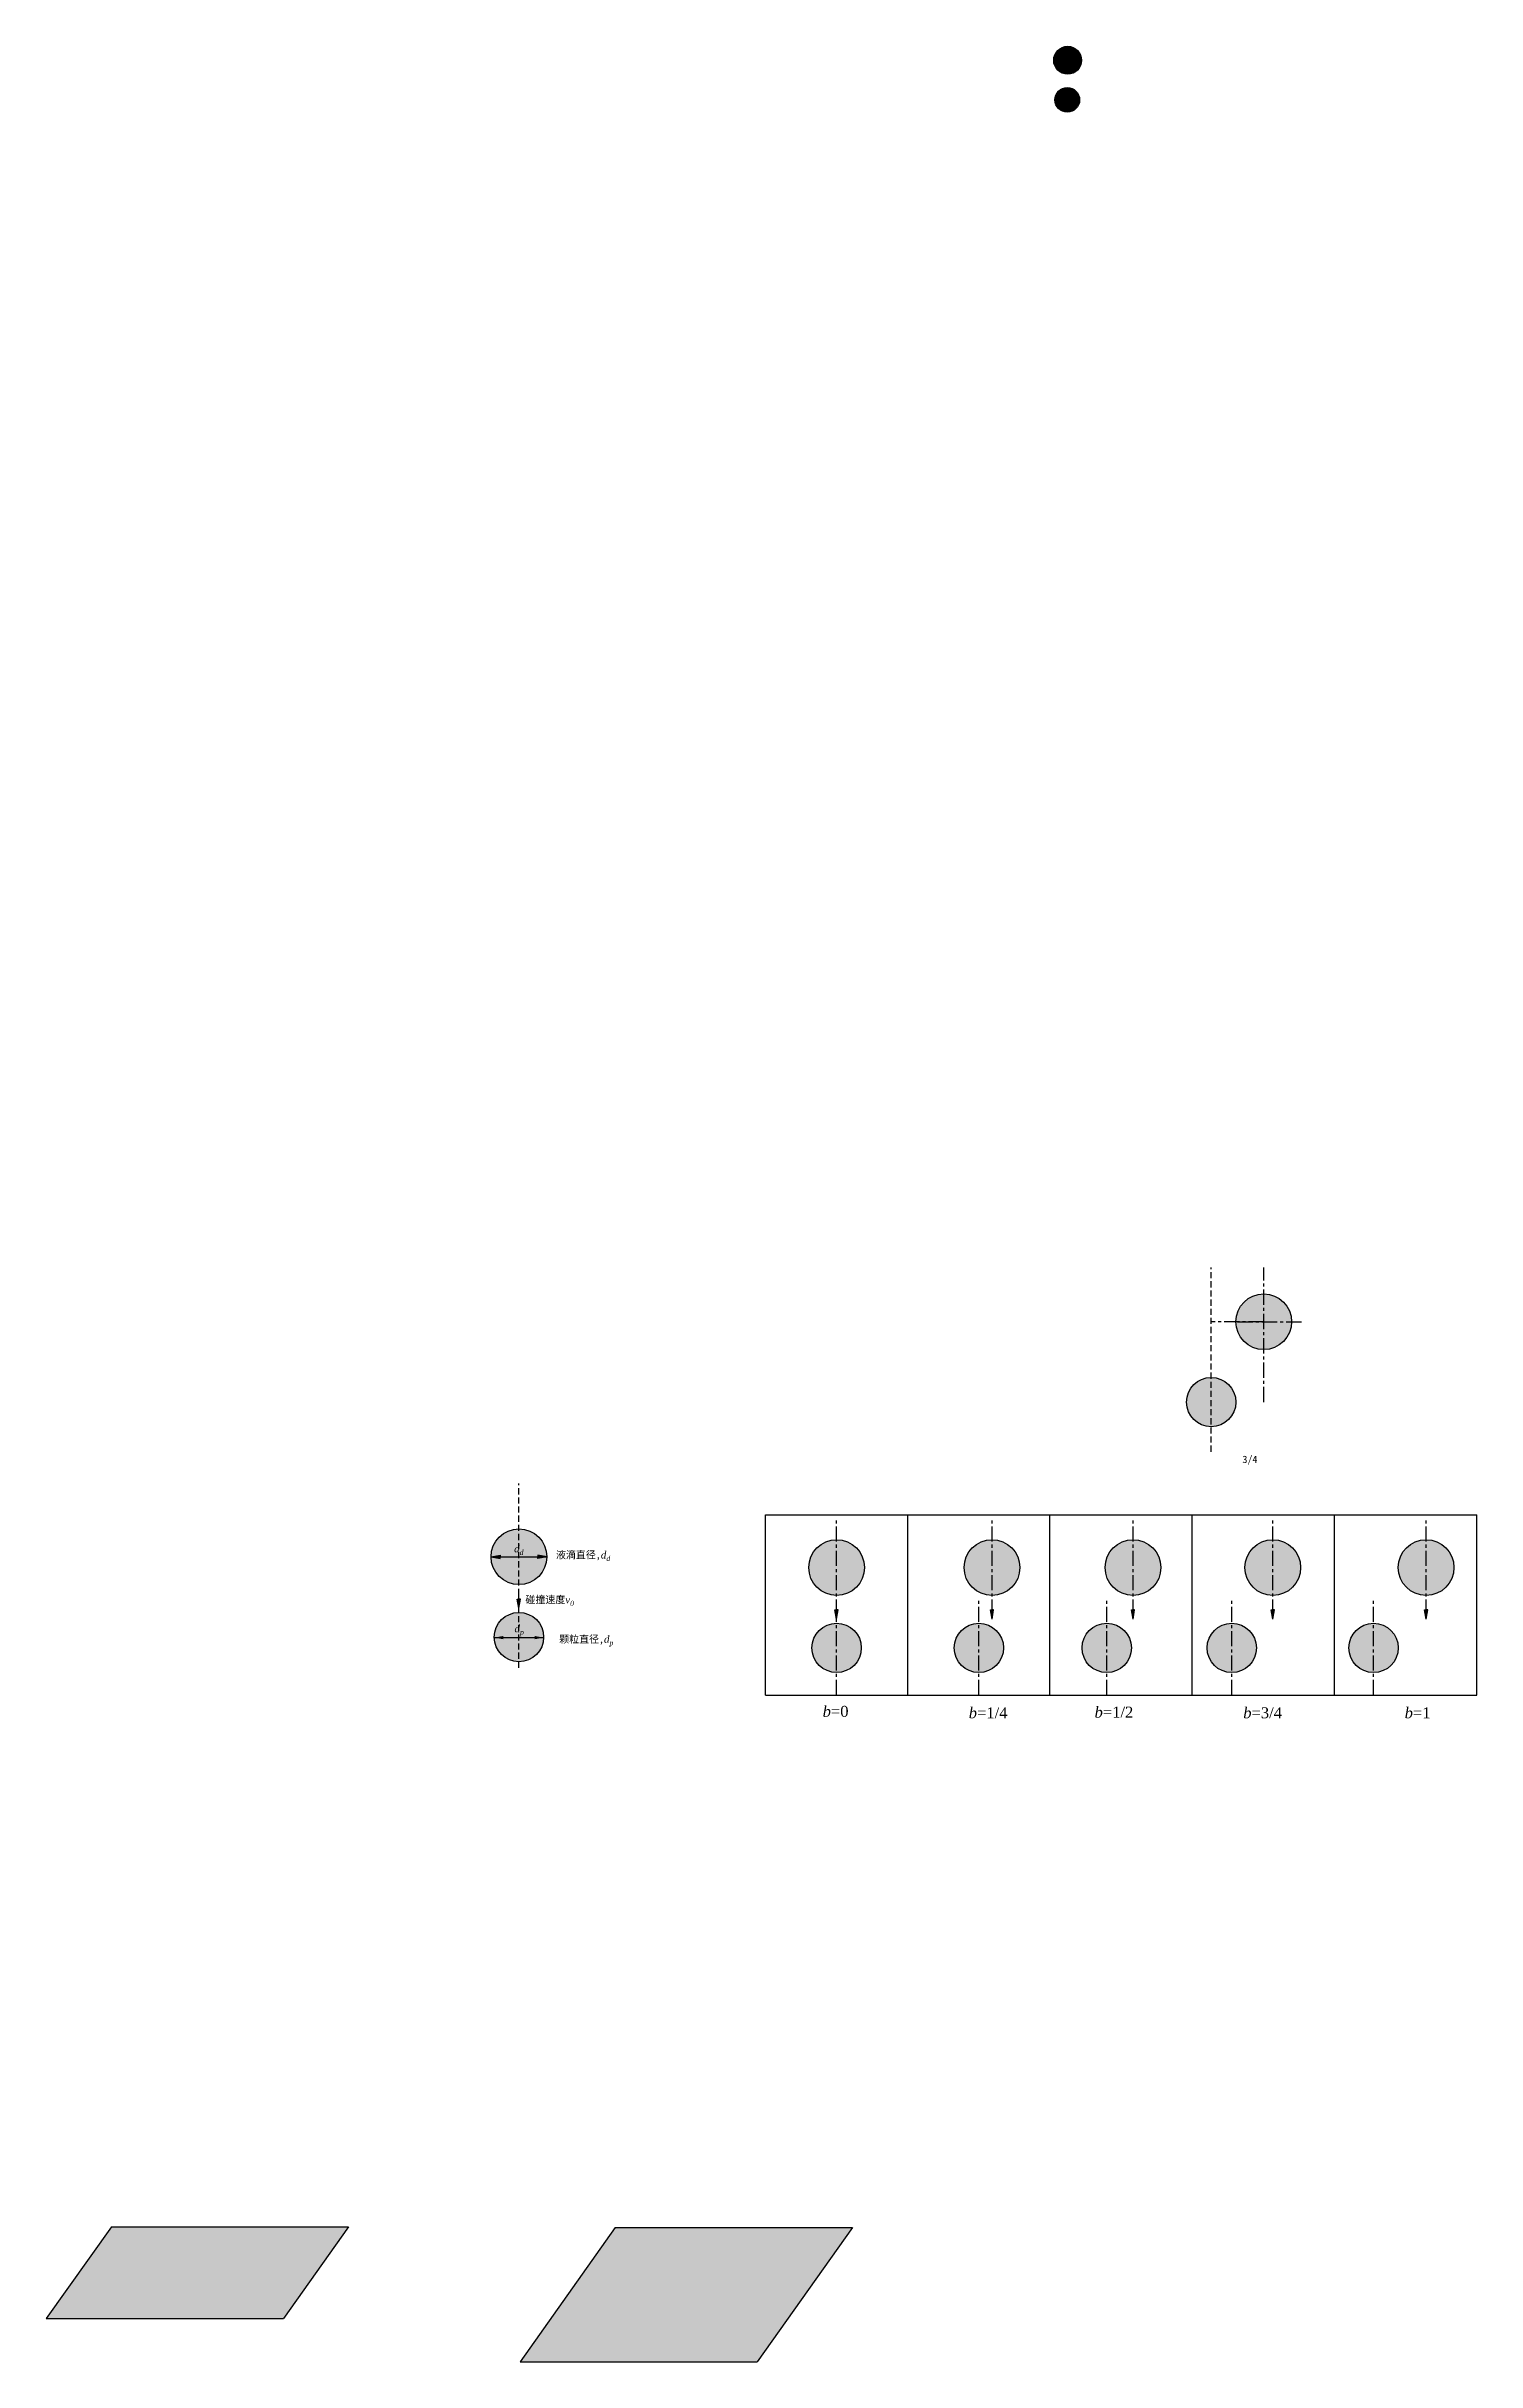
# Model space of a CAD drawing. Header units: millimetres. Extents: x -168 to 2937, y -666 to 1342.
# Drawn here: x 2008 to 2596, y 391 to 1342 of the extents above; entities that cross this region are included whole.
import ezdxf

# ---------------------------------------------------------------- set-up
doc = ezdxf.new("R2010")
doc.units = ezdxf.units.MM
doc.linetypes.add('CENTER', pattern=[2, 1.25, -0.25, 0.25, -0.25])
doc.linetypes.add('DASHED', pattern=[0.75, 0.5, -0.25])
doc.styles.add('说明', font='', dxfattribs={"height": 3})
doc.styles.get('说明').set_extended_font_data('SimSun')

msp = doc.modelspace()

# ---------------------------------------------------------------- hatches: boundary and pattern name
for color, points in [(151, [(2421.92, 1336.53, 1), (2433.37, 1336.53, 1)]), (1, [(2190.81, 721.81), (2194.55, 721.81), (2194.55, 722.48)]), (1, [(2194.55, 721.13), (2190.81, 721.81), (2194.55, 721.81)]), (1, [(2213.7, 721.81), (2209.96, 721.81), (2209.96, 722.48)]), (1, [(2209.96, 721.13), (2213.7, 721.81), (2209.96, 721.81)]), (7, [(2202.26, 700.68), (2202.26, 704.42), (2201.58, 704.42)]), (7, [(2202.93, 704.42), (2202.26, 700.68), (2202.26, 704.42)]), (1, [(2332.76, 696.23), (2332.76, 699.97), (2332.08, 699.97)]), (1, [(2333.43, 699.97), (2332.76, 696.23), (2332.76, 699.97)]), (1, [(2396.58, 696.23), (2396.58, 699.97), (2395.9, 699.97)]), (1, [(2397.25, 699.97), (2396.58, 696.23), (2396.58, 699.97)]), (1, [(2454.5, 696.23), (2454.5, 699.97), (2453.83, 699.97)]), (1, [(2455.18, 699.97), (2454.5, 696.23), (2454.5, 699.97)]), (1, [(2511.92, 696.23), (2511.92, 699.97), (2511.25, 699.97)]), (1, [(2512.59, 699.97), (2511.92, 696.23), (2511.92, 699.97)]), (1, [(2574.9, 696.23), (2574.9, 699.97), (2574.22, 699.97)]), (1, [(2575.57, 699.97), (2574.9, 696.23), (2574.9, 699.97)]), (1, [(2192.12, 688.59), (2195.86, 688.59), (2195.86, 689.26)]), (1, [(2192.12, 688.59), (2195.86, 688.59), (2195.86, 689.26)]), (1, [(2195.86, 687.91), (2192.12, 688.59), (2195.86, 688.59)]), (1, [(2195.86, 687.91), (2192.12, 688.59), (2195.86, 688.59)]), (1, [(2212.39, 688.59), (2208.65, 688.59), (2208.65, 689.26)]), (1, [(2212.39, 688.59), (2208.65, 688.59), (2208.65, 689.26)]), (1, [(2208.65, 687.91), (2212.39, 688.59), (2208.65, 688.59)]), (1, [(2208.65, 687.91), (2212.39, 688.59), (2208.65, 688.59)])]:
    msp.add_hatch(color=color).paths.add_polyline_path(points)
h = msp.add_hatch(color=151)
h.set_gradient(color1=(52, 60, 57), one_color=1, tint=1, name='SPHERICAL')
h.paths.add_polyline_path([(2422.42, 1320.24, 1), (2432.55, 1320.24, 1)])
h = msp.add_hatch(color=151)
h.set_gradient(color1=(61, 117, 240), one_color=1, tint=1, name='SPHERICAL')
h.paths.add_polyline_path([(2519.64, 818.35, 1), (2496.75, 818.35, 1)])
h = msp.add_hatch(color=151)
h.set_gradient(color1=(52, 60, 57), one_color=1, tint=1, name='SPHERICAL')
h.paths.add_polyline_path([(2476.48, 785.34, 1), (2496.75, 785.34, 1)])
h = msp.add_hatch(color=151)
h.set_gradient(color1=(61, 117, 240), one_color=1, tint=1, name='SPHERICAL')
h.paths.add_polyline_path([(2213.7, 721.81, 1), (2190.81, 721.81, 1)])
h = msp.add_hatch(color=151)
h.set_gradient(color1=(61, 117, 240), one_color=1, tint=1, name='SPHERICAL')
h.paths.add_polyline_path([(2344.2, 717.36, 1), (2321.31, 717.36, 1)])
h = msp.add_hatch(color=151)
h.set_gradient(color1=(61, 117, 240), one_color=1, tint=1, name='SPHERICAL')
h.paths.add_polyline_path([(2408.02, 717.36, 1), (2385.13, 717.36, 1)])
h = msp.add_hatch(color=151)
h.set_gradient(color1=(61, 117, 240), one_color=1, tint=1, name='SPHERICAL')
h.paths.add_polyline_path([(2465.95, 717.36, 1), (2443.06, 717.36, 1)])
h = msp.add_hatch(color=151)
h.set_gradient(color1=(61, 117, 240), one_color=1, tint=1, name='SPHERICAL')
h.paths.add_polyline_path([(2523.37, 717.36, 1), (2500.48, 717.36, 1)])
h = msp.add_hatch(color=151)
h.set_gradient(color1=(61, 117, 240), one_color=1, tint=1, name='SPHERICAL')
h.paths.add_polyline_path([(2586.34, 717.36, 1), (2563.45, 717.36, 1)])
h = msp.add_hatch(color=151)
h.set_gradient(color1=(52, 60, 57), one_color=1, tint=1, name='SPHERICAL')
h.paths.add_polyline_path([(2192.12, 688.8, 1), (2212.39, 688.8, 1)])
h = msp.add_hatch(color=151)
h.set_gradient(color1=(52, 60, 57), one_color=1, tint=1, name='SPHERICAL')
h.paths.add_polyline_path([(2322.62, 684.35, 1), (2342.89, 684.35, 1)])
h = msp.add_hatch(color=151)
h.set_gradient(color1=(52, 60, 57), one_color=1, tint=1, name='SPHERICAL')
h.paths.add_polyline_path([(2381.05, 684.35, 1), (2401.32, 684.35, 1)])
h = msp.add_hatch(color=151)
h.set_gradient(color1=(52, 60, 57), one_color=1, tint=1, name='SPHERICAL')
h.paths.add_polyline_path([(2433.58, 684.35, 1), (2453.85, 684.35, 1)])
h = msp.add_hatch(color=151)
h.set_gradient(color1=(52, 60, 57), one_color=1, tint=1, name='SPHERICAL')
h.paths.add_polyline_path([(2484.95, 684.35, 1), (2505.21, 684.35, 1)])
h = msp.add_hatch(color=151)
h.set_gradient(color1=(52, 60, 57), one_color=1, tint=1, name='SPHERICAL')
h.paths.add_polyline_path([(2543.18, 684.35, 1), (2563.45, 684.35, 1)])
at = {"ltscale": 5, "true_color": 0xfbe3ad}
msp.add_hatch(color=41, dxfattribs=at).paths.add_polyline_path([(2132.25, 446.59), (2034.83, 446.59), (2008.09, 408.88), (2105.52, 408.88)])
at = {"ltscale": 5}
msp.add_hatch(color=46, dxfattribs=at).paths.add_polyline_path([(2339.24, 446.27), (2241.82, 446.27), (2202.75, 391.15), (2300.17, 391.15)])

# ---------------------------------------------------------------- linework, layer by layer
at = {"linetype": 'DASHED', "ltscale": 5}
for p, q in [((2486.62, 764.94), (2486.62, 840.64)), ((2202.26, 676.18), (2202.26, 751.87))]:
    msp.add_line(p, q, dxfattribs=at)
at = {"linetype": 'CENTER', "ltscale": 5}
for p, q in [((2508.2, 785.34), (2508.2, 840.61)), ((2508.2, 818.35), (2486.62, 818.35)), ((2497.41, 818.35), (2523.71, 818.35)), ((2332.76, 698.02), (2332.76, 736.7)), ((2396.58, 698.02), (2396.58, 736.7)), ((2454.5, 698.02), (2454.5, 736.7)), ((2511.92, 698.02), (2511.92, 736.7)), ((2574.9, 698.02), (2574.9, 736.7)), ((2332.76, 665.01), (2332.76, 703.69)), ((2391.18, 665.01), (2391.18, 703.69)), ((2443.71, 665.01), (2443.71, 703.69)), ((2495.08, 665.01), (2495.08, 703.69)), ((2553.32, 665.01), (2553.32, 703.69))]:
    msp.add_line(p, q, dxfattribs=at)
at = {"ltscale": 5}
for p, q in [((2303.54, 665.01), (2303.54, 739.03)), ((2303.55, 739.03), (2361.98, 739.03)), ((2361.97, 665.01), (2361.97, 739.03)), ((2361.98, 739.03), (2595.69, 739.03)), ((2420.4, 665.01), (2420.4, 739.03)), ((2478.83, 665.01), (2478.83, 739.03)), ((2537.26, 665.01), (2537.26, 739.03)), ((2595.69, 665.01), (2595.69, 739.03)), ((2303.54, 665.01), (2391.19, 665.01)), ((2391.19, 665.01), (2449.61, 665.01)), ((2449.61, 665.01), (2508.04, 665.01)), ((2508.04, 665.01), (2595.69, 665.01))]:
    msp.add_line(p, q, dxfattribs=at)
at = {"color": 1}
for p, q in [((2190.81, 721.81), (2194.55, 722.48)), ((2190.81, 721.81), (2213.7, 721.81)), ((2190.81, 721.81), (2194.55, 721.13)), ((2194.55, 722.48), (2194.55, 721.81)), ((2194.55, 721.13), (2194.55, 721.81)), ((2213.7, 721.81), (2209.96, 722.48)), ((2209.96, 722.48), (2209.96, 721.81)), ((2213.7, 721.81), (2209.96, 721.13)), ((2209.96, 721.13), (2209.96, 721.81)), ((2332.76, 696.23), (2332.08, 699.97)), ((2332.08, 699.97), (2332.76, 699.97)), ((2332.76, 696.23), (2332.76, 703.17)), ((2332.76, 696.23), (2333.43, 699.97)), ((2333.43, 699.97), (2332.76, 699.97)), ((2396.58, 696.23), (2395.9, 699.97)), ((2395.9, 699.97), (2396.58, 699.97)), ((2396.58, 696.23), (2396.58, 703.17)), ((2396.58, 696.23), (2397.25, 699.97)), ((2397.25, 699.97), (2396.58, 699.97)), ((2454.5, 696.23), (2453.83, 699.97)), ((2453.83, 699.97), (2454.5, 699.97)), ((2454.5, 696.23), (2454.5, 703.17)), ((2454.5, 696.23), (2455.18, 699.97)), ((2455.18, 699.97), (2454.5, 699.97)), ((2511.92, 696.23), (2511.25, 699.97)), ((2511.92, 696.23), (2511.92, 703.17)), ((2511.92, 696.23), (2512.59, 699.97)), ((2574.9, 696.23), (2574.22, 699.97)), ((2574.9, 696.23), (2574.9, 703.17)), ((2574.9, 696.23), (2575.57, 699.97)), ((2192.12, 688.59), (2212.39, 688.59)), ((2192.12, 688.59), (2212.39, 688.59))]:
    msp.add_line(p, q, dxfattribs=at)
at = {"color": 7}
for p, q in [((2202.26, 700.68), (2201.58, 704.42)), ((2201.58, 704.42), (2202.26, 704.42)), ((2202.26, 700.68), (2202.26, 707.62)), ((2202.26, 700.68), (2202.93, 704.42)), ((2202.93, 704.42), (2202.26, 704.42)), ((2511.25, 699.97), (2511.92, 699.97)), ((2512.59, 699.97), (2511.92, 699.97)), ((2574.22, 699.97), (2574.9, 699.97)), ((2575.57, 699.97), (2574.9, 699.97))]:
    msp.add_line(p, q, dxfattribs=at)
for p, q in [((2034.83, 446.59), (2008.09, 408.88)), ((2034.83, 446.59), (2132.25, 446.59)), ((2132.25, 446.59), (2105.52, 408.88)), ((2241.82, 446.27), (2202.75, 391.15)), ((2241.82, 446.27), (2339.24, 446.27)), ((2339.24, 446.27), (2300.17, 391.15)), ((2008.09, 408.88), (2105.52, 408.88)), ((2202.75, 391.15), (2300.17, 391.15))]:
    msp.add_line(p, q)
for centre, radius in [((2427.64, 1336.53), 5.72), ((2427.49, 1320.24), 5.07), ((2508.2, 818.35), 11.45), ((2486.62, 785.34), 10.13), ((2202.26, 721.81), 11.45), ((2332.76, 717.36), 11.45), ((2396.58, 717.36), 11.45), ((2454.5, 717.36), 11.45), ((2511.92, 717.36), 11.45), ((2574.9, 717.36), 11.45), ((2202.26, 688.8), 10.13), ((2332.76, 684.35), 10.13), ((2391.18, 684.35), 10.13), ((2443.71, 684.35), 10.13), ((2495.08, 684.35), 10.13), ((2553.32, 684.35), 10.13)]:
    msp.add_circle(centre, radius)

# ---------------------------------------------------------------- texts
at = {"linetype": 'CENTER', "ltscale": 5, "attachment_point": 1, "style": '说明'}
for s, insert, char_height in [('3/4', (2499.47, 763.31), 3), ('{\\fTimes New Roman|b0|i1|c186|p18;b\\fTimes New Roman|b0|i0|c0|p18;=0}', (2327.01, 660.53), 4.5), ('{\\fTimes New Roman|b0|i1|c186|p18;b\\fTimes New Roman|b0|i0|c186|p18;=\\fTimes New Roman|b0|i0|c0|p18;1/4}', (2387.03, 659.95), 4.5), ('{\\fTimes New Roman|b0|i1|c186|p18;b\\fTimes New Roman|b0|i0|c186|p18;=\\fTimes New Roman|b0|i0|c0|p18;1/\\fTimes New Roman|b0|i0|c186|p18;2}', (2438.71, 660.22), 4.5), ('{\\fTimes New Roman|b0|i1|c186|p18;b\\fTimes New Roman|b0|i0|c186|p18;=3\\fTimes New Roman|b0|i0|c0|p18;/4}', (2499.79, 659.95), 4.5), ('{\\fTimes New Roman|b0|i1|c186|p18;b\\fTimes New Roman|b0|i0|c186|p18;=\\fTimes New Roman|b0|i0|c0|p18;1}', (2566.11, 659.95), 4.5)]:
    msp.add_mtext_dynamic_manual_height_columns(s, width=30.8509, gutter_width=15, heights=[0], dxfattribs=dict(at, insert=insert, char_height=char_height))
at = {"color": 1, "char_height": 3, "attachment_point": 1, "style": '说明'}
for s, insert in [('\\A1;{\\fTimes New Roman|b0|i1|c186|p18;d\\fTimes New Roman|b0|i1|c0|p18;\\H0.7x;\\S^ d;}', (2200.27, 726.6)), ('\\A1;液滴直径,{\\fTimes New Roman|b0|i1|c186|p18;d\\fTimes New Roman|b0|i1|c0|p18;\\H0.7x;\\S^ d;}', (2217.47, 724.08)), ('\\A1;{\\fTimes New Roman|b0|i1|c186|p18;d\\fTimes New Roman|b0|i1|c0|p18;\\H0.7x;\\S^ p;}', (2200.42, 693.81)), ('\\A1;颗粒直径,{\\fTimes New Roman|b0|i1|c186|p18;d\\fTimes New Roman|b0|i1|c0|p18;\\H0.7x;\\S^ p;}', (2218.77, 689.45))]:
    msp.add_mtext_dynamic_manual_height_columns(s, width=34.0553, gutter_width=15, heights=[0], dxfattribs=dict(at, insert=insert))
at = {"insert": (2204.91, 705.66), "char_height": 3, "attachment_point": 1, "style": '说明'}
msp.add_mtext_dynamic_manual_height_columns('\\A1;碰撞速度{\\fTimes New Roman|b0|i1|c0|p18;v\\H0.7x;\\S^ 0;}', width=34.0553, gutter_width=15, heights=[0], dxfattribs=at)

doc.saveas('drawing.dxf')
